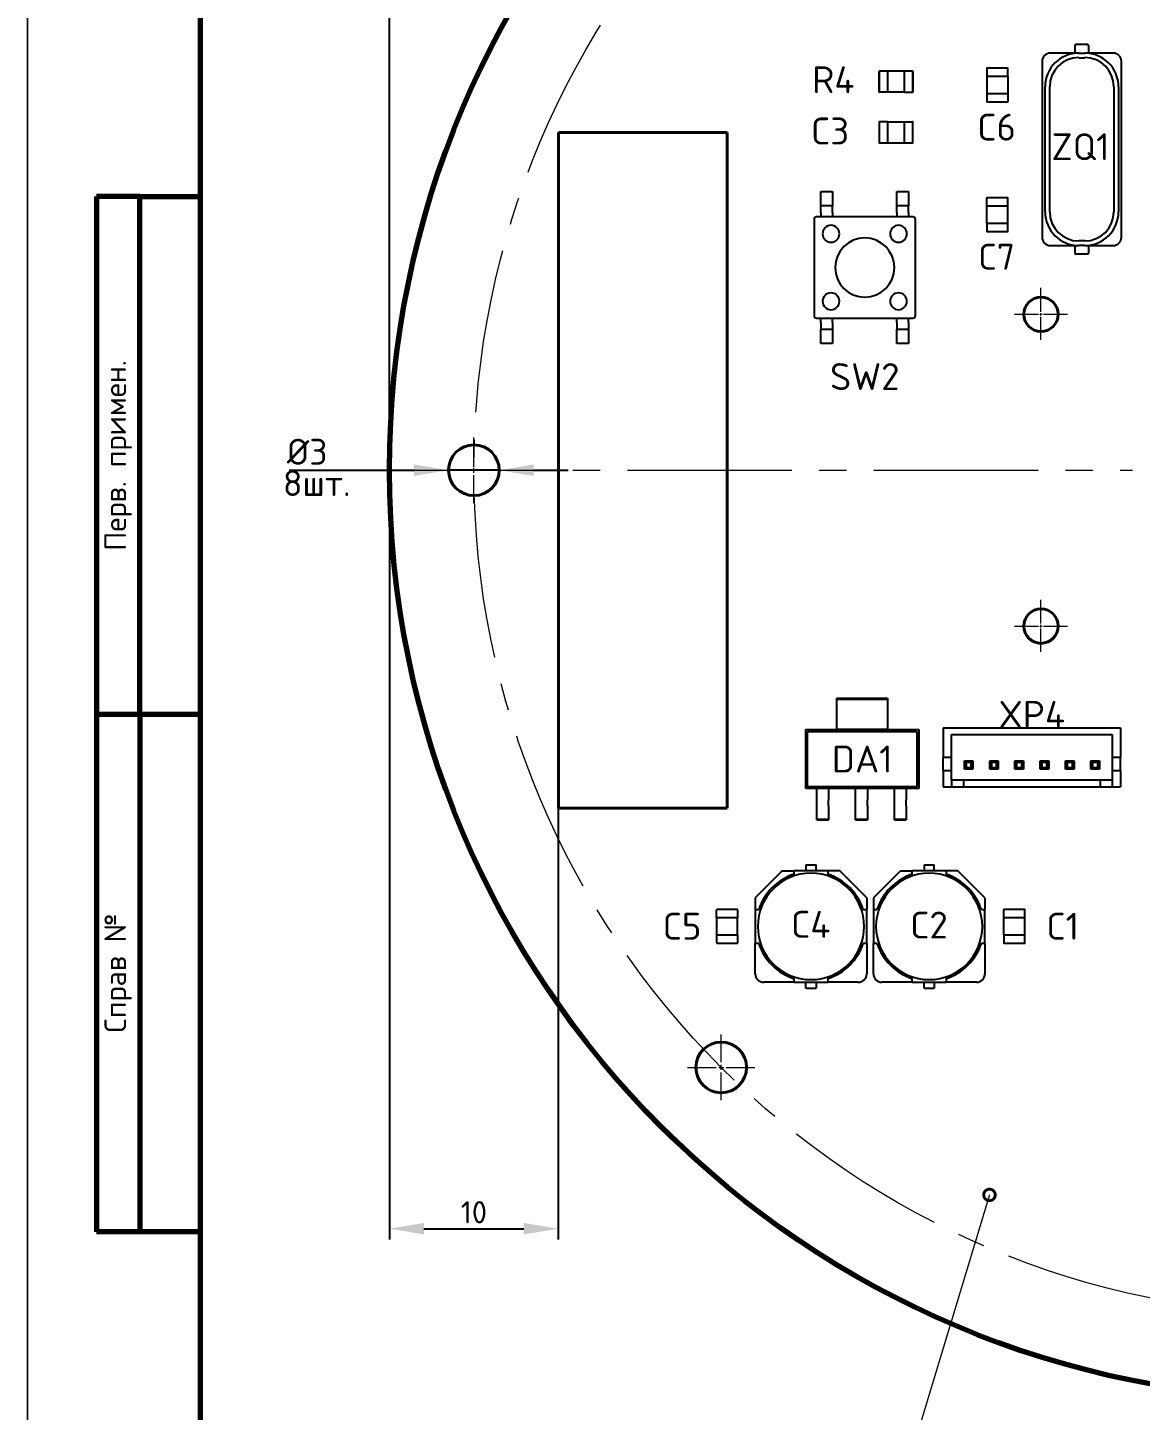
# Model space of a CAD drawing. Header units: millimetres. Extents: x -3633 to 871, y -630 to 261.
# Drawn here: x -1644.8 to -1515.8, y -428.2 to -267.9 of the extents above; entities that cross this region are included whole.
import ezdxf
from ezdxf import colors
from ezdxf.entities.mleader import LeaderData, LeaderLine
from ezdxf.math import Vec2, Vec3

# ---------------------------------------------------------------- set-up
doc = ezdxf.new("R2010")
doc.units = ezdxf.units.MM
doc.linetypes.add('CENTER2', pattern=[28.575, 19.05, -3.175, 3.175, -3.175])
for name, color, linetype, lineweight in [('border', 7, 'Continuous', 70), ('Sheet', 7, 'Continuous', 30), ('Text', 7, 'Continuous', 18), ('Размерные линии', 7, 'Continuous', 15), ('Сплошная толстая основная', 7, 'Continuous', 70), ('Сплошная тонкая', 7, 'Continuous', 20)]:
    doc.layers.add(name, color=color, linetype=linetype, lineweight=lineweight)
doc.layers.add('TOP_LAYER', color=7, linetype='Continuous')
doc.styles.add('Main', font='isocpeur.ttf', dxfattribs={"height": 3})
doc.dimstyles.new('ISO-25', dxfattribs={"dimtxt": 3, "dimasz": 4, "dimexe": 1.25, "dimexo": 0.625, "dimtad": 1, "dimtoh": 1, "dimtxsty": 'Main', "dimcen": 2.5, "dimadec": 0, "dimazin": 0, "dimtfac": 1, "dimtmove": 0, "dimatfit": 3, "dimfxl": 1, "dimarcsym": 0})

# ---------------------------------------------------------------- blocks, each defined once
blk = doc.blocks.new('*D108')
at = {"layer": 'Defpoints', "color": 0, "transparency": 16777216}
for p in [(-1595.99, -319.17), (-1590.11, -319.17)]:
    blk.add_point(p, dxfattribs=at)
at = {"layer": 'TOP_LAYER', "color": 0, "lineweight": -2, "transparency": 16777216}
for p, q in [((-1614.48, -319.16), (-1609.65, -319.16)), ((-1609.65, -319.16), (-1599.99, -319.16)), ((-1590.11, -319.17), (-1595.99, -319.17)), ((-1586.11, -319.17), (-1582.11, -319.17))]:
    blk.add_line(p, q, dxfattribs=at)
at = {"layer": 'TOP_LAYER', "color": 0, "transparency": 16777216}
for points in [[(-1599.99, -318.5), (-1599.99, -319.83), (-1595.99, -319.17)], [(-1586.11, -318.5), (-1586.11, -319.84), (-1590.11, -319.17)]]:
    blk.add_solid(points, dxfattribs=at)
at = {"layer": 'TOP_LAYER', "color": 0, "transparency": 16777216, "insert": (-1612.38, -317.03), "char_height": 3, "attachment_point": 5, "style": 'Main'}
blk.add_mtext('%%C3', dxfattribs=at)
blk = doc.blocks.new('*U98')
at = {"layer": 'Сплошная тонкая', "color": 0, "linetype": 'CENTER2', "transparency": 16777216}
blk.add_line((-108.67, 0), (-21.54, 0), dxfattribs=at)
blk = doc.blocks.new('*U102')
at = {"layer": 'Сплошная тонкая', "color": 0, "linetype": 'CENTER2', "transparency": 16777216}
for p, q in [((0, 0.59), (0, 3.81)), ((-3.92, 0), (-0.59, 0)), ((0.59, 0), (3.92, 0)), ((0, -3.81), (0, -0.59))]:
    blk.add_line(p, q, dxfattribs=at)
at = {"layer": 'Сплошная тонкая', "color": 0, "linetype": 'Continuous', "transparency": 16777216}
for p, q in [((-0.29, 0), (0.29, 0)), ((0, -0.29), (0, 0.29))]:
    blk.add_line(p, q, dxfattribs=at)
blk = doc.blocks.new('*U103')
at = {"layer": 'Сплошная тонкая', "color": 0, "linetype": 'CENTER2', "transparency": 16777216}
for p, q in [((0, 0.59), (0, 3.81)), ((-3.92, 0), (-0.59, 0)), ((0.59, 0), (3.92, 0)), ((0, -3.81), (0, -0.59))]:
    blk.add_line(p, q, dxfattribs=at)
at = {"layer": 'Сплошная тонкая', "color": 0, "linetype": 'Continuous', "transparency": 16777216}
for p, q in [((-0.29, 0), (0.29, 0)), ((0, -0.29), (0, 0.29))]:
    blk.add_line(p, q, dxfattribs=at)
blk = doc.blocks.new('*D110')
at = {"layer": 'Defpoints', "color": 0, "transparency": 16777216}
for p in [(-1387.46, -196.19), (-1602.84, -319.17), (-1387.46, -319.17)]:
    blk.add_point(p, dxfattribs=at)
at = {"layer": 'Размерные линии', "color": 0, "lineweight": -2, "transparency": 16777216}
for p, q in [((-1602.84, -318.54), (-1602.84, -194.94)), ((-1387.46, -318.54), (-1387.46, -194.94)), ((-1598.84, -196.19), (-1391.46, -196.19))]:
    blk.add_line(p, q, dxfattribs=at)
at = {"layer": 'Размерные линии', "color": 0, "transparency": 16777216}
for points in [[(-1598.84, -195.52), (-1598.84, -196.86), (-1602.84, -196.19)], [(-1391.46, -195.52), (-1391.46, -196.86), (-1387.46, -196.19)]]:
    blk.add_solid(points, dxfattribs=at)
at = {"layer": 'Размерные линии', "color": 0, "transparency": 16777216, "insert": (-1492.24, -194.07), "char_height": 3, "attachment_point": 5, "style": 'Main'}
blk.add_mtext('%%C110{\\H0.7x;\\S*^ ;}', dxfattribs=at)
blk = doc.blocks.new('*U94')
at = {"layer": 'Сплошная тонкая', "color": 0, "linetype": 'CENTER2', "transparency": 16777216}
for p, q in [((0, 0.29), (0, 3.06)), ((-3.06, 0), (-0.29, 0)), ((0.29, 0), (3.06, 0)), ((0, -2.97), (0, -0.29))]:
    blk.add_line(p, q, dxfattribs=at)
at = {"layer": 'Сплошная тонкая', "color": 0, "linetype": 'Continuous', "transparency": 16777216}
for p, q in [((-0.15, 0), (0.15, 0)), ((0, -0.15), (0, 0.15))]:
    blk.add_line(p, q, dxfattribs=at)
blk = doc.blocks.new('*U95')
at = {"layer": 'Сплошная тонкая', "color": 0, "linetype": 'CENTER2', "transparency": 16777216}
for p, q in [((0, 0.29), (0, 3.06)), ((-3.06, 0), (-0.29, 0)), ((0.29, 0), (3.06, 0)), ((0, -2.97), (0, -0.29))]:
    blk.add_line(p, q, dxfattribs=at)
at = {"layer": 'Сплошная тонкая', "color": 0, "linetype": 'Continuous', "transparency": 16777216}
for p, q in [((-0.15, 0), (0.15, 0)), ((0, -0.15), (0, 0.15))]:
    blk.add_line(p, q, dxfattribs=at)
blk = doc.blocks.new('*D128')
at = {"layer": 'Defpoints', "color": 0, "transparency": 16777216}
for p in [(-1602.84, -319.17, 0), (-1583.26, -319.17, 0), (-1583.26, -407.1)]:
    blk.add_point(p, dxfattribs=at)
at = {"layer": 'Размерные линии', "color": 0, "lineweight": -2, "transparency": 16777216}
for p, q in [((-1602.84, -319.79), (-1602.84, -408.35)), ((-1583.26, -319.79), (-1583.26, -408.35)), ((-1598.84, -407.1), (-1587.26, -407.1))]:
    blk.add_line(p, q, dxfattribs=at)
at = {"layer": 'Размерные линии', "color": 0, "transparency": 16777216}
for points in [[(-1598.84, -406.43), (-1598.84, -407.76), (-1602.84, -407.1)], [(-1587.26, -406.43), (-1587.26, -407.76), (-1583.26, -407.1)]]:
    blk.add_solid(points, dxfattribs=at)
at = {"layer": 'Размерные линии', "color": 0, "transparency": 16777216, "insert": (-1593.05, -405.19), "char_height": 3, "attachment_point": 5, "style": 'Main'}
blk.add_mtext('{\\H0.85714x;10}', dxfattribs=at)
blk = doc.blocks.new('_DotSmall')
at = {"color": 0, "linetype": 'ByBlock', "const_width": 0.5}
blk.add_lwpolyline([(-0.0625, 0, 1), (0.0625, 0, 1)], format="xyb", close=True, dxfattribs=at)

msp = doc.modelspace()

# ---------------------------------------------------------------- linework, layer by layer
at = {"layer": 'border', "lineweight": 18}
for p, q in [((-1644.795, -579.45), (-1644.795, -159.45)), ((-1644.795, -579.45), (-1644.795, -159.45)), ((-1644.795, -159.45), (-1644.795, -579.45)), ((-1644.795, -579.45), (-1644.795, -159.45))]:
    msp.add_line(p, q, dxfattribs=at)
at = {"layer": 'border', "lineweight": 70}
for p, q in [((-1624.795, -164.45), (-1624.795, -574.45)), ((-1631.795, -287.45), (-1636.795, -287.45)), ((-1631.795, -347.45), (-1631.795, -287.45)), ((-1631.795, -287.45), (-1624.795, -287.45)), ((-1636.795, -347.45), (-1624.795, -347.45)), ((-1631.795, -347.45), (-1631.795, -407.45)), ((-1631.795, -407.45), (-1636.795, -407.45)), ((-1624.795, -407.45), (-1631.795, -407.45))]:
    msp.add_line(p, q, dxfattribs=at)
at = {"layer": 'border'}
msp.add_line((-1636.795, -287.45), (-1636.795, -407.45), dxfattribs=at)
at = {"layer": 'Sheet', "color": 0, "linetype": 'Continuous', "lineweight": 40}
for p, q in [((-1583.258, -280.008, 0), (-1563.678, -280.008, 0)), ((-1583.258, -358.328, 0), (-1583.258, -280.008, 0)), ((-1563.678, -280.008, 0), (-1563.678, -320.862, 0)), ((-1563.678, -320.862, 0), (-1563.678, -358.328, 0)), ((-1563.678, -358.328, 0), (-1583.258, -358.328, 0))]:
    msp.add_line(p, q, dxfattribs=at)
at = {"layer": 'Sheet', "lineweight": 40}
for centre in [(-1527.29, -301.096, 0), (-1527.29, -337.239, 0)]:
    msp.add_circle(centre, 2, dxfattribs=at)
at = {"layer": 'Sheet', "color": 0, "linetype": 'Continuous', "lineweight": 40}
for centre in [(-1593.048, -319.168, 0), (-1564.374, -388.394, 0)]:
    msp.add_circle(centre, 2.937, dxfattribs=at)
at = {"layer": 'Сплошная толстая основная', "color": 0, "linetype": 'Continuous'}
msp.add_circle((-1495.148, -319.168, 0), 107.69, dxfattribs=at)
at = {"layer": 'Сплошная тонкая', "color": 0, "linetype": 'Continuous', "lineweight": 25}
for p, q in [((-1522.902, -270.805, 0), (-1526.182, -270.805, 0)), ((-1522.902, -270.805, 0), (-1526.182, -270.805, 0)), ((-1523.343, -270.805, 0), (-1523.343, -269.924, 0)), ((-1523.343, -270.805, 0), (-1523.343, -269.924, 0)), ((-1521.874, -269.826, 0), (-1523.245, -269.826, 0)), ((-1521.874, -269.826, 0), (-1523.245, -269.826, 0)), ((-1522.902, -270.805, 0), (-1522.217, -270.805, 0)), ((-1522.902, -270.805, 0), (-1522.217, -270.805, 0)), ((-1518.937, -270.805, 0), (-1522.217, -270.805, 0)), ((-1518.937, -270.805, 0), (-1522.217, -270.805, 0)), ((-1521.776, -269.924, 0), (-1521.776, -270.805, 0)), ((-1521.776, -269.924, 0), (-1521.776, -270.805, 0)), ((-1527.161, -271.784, 0), (-1527.161, -292.147, 0)), ((-1527.161, -271.784, 0), (-1527.161, -292.147, 0)), ((-1522.902, -271.344, 0), (-1522.217, -271.344, 0)), ((-1522.902, -271.344, 0), (-1522.217, -271.344, 0)), ((-1517.958, -292.147, 0), (-1517.958, -271.784, 0)), ((-1517.958, -292.147, 0), (-1517.958, -271.784, 0)), ((-1546.056, -272.949, 0), (-1546.056, -275.319, 0)), ((-1546.055, -275.299, 0), (-1546.055, -272.969, 0)), ((-1545.077, -272.91, 0), (-1546.017, -272.91, 0)), ((-1545.077, -272.949, 0), (-1545.077, -272.91, 0)), ((-1543.119, -272.92, 0), (-1545.077, -272.92, 0)), ((-1545.077, -272.949, 0), (-1545.077, -275.319, 0)), ((-1543.119, -272.91, 0), (-1543.119, -272.949, 0)), ((-1542.179, -272.91, 0), (-1543.119, -272.91, 0)), ((-1543.119, -275.319, 0), (-1543.119, -272.949, 0)), ((-1542.14, -275.319, 0), (-1542.14, -272.949, 0)), ((-1542.139, -272.969, 0), (-1542.139, -275.299, 0)), ((-1533.573, -272.604, 0), (-1533.573, -273.544, 0)), ((-1533.573, -273.544, 0), (-1533.534, -273.544, 0)), ((-1533.563, -273.544, 0), (-1533.563, -275.502, 0)), ((-1531.165, -272.565, 0), (-1533.534, -272.565, 0)), ((-1531.165, -273.544, 0), (-1533.534, -273.544, 0)), ((-1531.165, -273.544, 0), (-1531.126, -273.544, 0)), ((-1531.135, -273.544, 0), (-1531.135, -275.502, 0)), ((-1531.126, -273.544, 0), (-1531.126, -272.604, 0)), ((-1545.077, -275.358, 0), (-1546.017, -275.358, 0)), ((-1545.077, -275.358, 0), (-1545.077, -275.319, 0)), ((-1543.119, -275.348, 0), (-1545.077, -275.348, 0)), ((-1543.119, -275.319, 0), (-1543.119, -275.358, 0)), ((-1543.119, -275.358, 0), (-1542.179, -275.358, 0)), ((-1533.534, -275.502, 0), (-1533.573, -275.502, 0)), ((-1533.573, -275.502, 0), (-1533.573, -276.442, 0)), ((-1533.534, -275.502, 0), (-1531.165, -275.502, 0)), ((-1531.126, -275.502, 0), (-1531.165, -275.502, 0)), ((-1531.126, -275.502, 0), (-1531.126, -276.442, 0)), ((-1526.818, -289.21, 0), (-1526.818, -274.721, 0)), ((-1526.818, -289.21, 0), (-1526.818, -274.721, 0)), ((-1526.28, -289.21, 0), (-1526.28, -274.721, 0)), ((-1526.28, -289.21, 0), (-1526.28, -274.721, 0)), ((-1518.839, -274.721, 0), (-1518.839, -289.21, 0)), ((-1518.839, -274.721, 0), (-1518.839, -289.21, 0)), ((-1518.301, -274.721, 0), (-1518.301, -289.21, 0)), ((-1518.301, -274.721, 0), (-1518.301, -289.21, 0)), ((-1533.534, -276.481, 0), (-1531.165, -276.481, 0)), ((-1546.055, -278.823, 0), (-1546.055, -281.192, 0)), ((-1545.076, -278.784, 0), (-1546.016, -278.784, 0)), ((-1545.076, -278.823, 0), (-1545.076, -278.784, 0)), ((-1545.076, -278.794, 0), (-1543.118, -278.794, 0)), ((-1545.076, -278.823, 0), (-1545.076, -281.192, 0)), ((-1543.118, -278.784, 0), (-1543.118, -278.823, 0)), ((-1543.118, -278.784, 0), (-1542.179, -278.784, 0)), ((-1543.118, -281.192, 0), (-1543.118, -278.823, 0)), ((-1542.139, -281.192, 0), (-1542.139, -278.823, 0)), ((-1546.016, -281.231, 0), (-1545.076, -281.231, 0)), ((-1545.076, -281.231, 0), (-1545.076, -281.192, 0)), ((-1545.076, -281.222, 0), (-1543.118, -281.222, 0)), ((-1543.118, -281.192, 0), (-1543.118, -281.231, 0)), ((-1543.118, -281.231, 0), (-1542.179, -281.231, 0)), ((-1552.83, -286.861, 0), (-1551.459, -286.861, 0)), ((-1552.83, -288.329, 0), (-1552.83, -286.861, 0)), ((-1551.459, -286.861, 0), (-1551.459, -288.329, 0)), ((-1544.019, -286.861, 0), (-1542.648, -286.861, 0)), ((-1544.019, -288.329, 0), (-1544.019, -286.861, 0)), ((-1542.648, -286.861, 0), (-1542.648, -288.329, 0)), ((-1552.83, -288.525, 0), (-1552.83, -288.329, 0)), ((-1551.459, -288.329, 0), (-1551.459, -288.525, 0)), ((-1544.019, -288.525, 0), (-1544.019, -288.329, 0)), ((-1542.648, -288.329, 0), (-1542.648, -288.525, 0)), ((-1533.574, -288.567, 0), (-1533.574, -287.628, 0)), ((-1531.165, -287.588, 0), (-1533.534, -287.588, 0)), ((-1531.126, -288.567, 0), (-1531.126, -287.628, 0)), ((-1553.597, -290.091, 0), (-1553.597, -301.252, 0)), ((-1542.143, -289.798, 0), (-1553.303, -289.798, 0)), ((-1551.459, -288.525, 0), (-1552.83, -288.525, 0)), ((-1552.83, -289.308, 0), (-1552.83, -288.525, 0)), ((-1552.83, -289.308, 0), (-1552.83, -289.798, 0)), ((-1551.459, -289.308, 0), (-1551.459, -288.525, 0)), ((-1551.459, -289.308, 0), (-1551.459, -289.798, 0)), ((-1542.648, -288.525, 0), (-1544.019, -288.525, 0)), ((-1544.019, -289.308, 0), (-1544.019, -288.525, 0)), ((-1544.019, -289.308, 0), (-1544.019, -289.798, 0)), ((-1542.648, -289.308, 0), (-1542.648, -288.525, 0)), ((-1542.648, -289.308, 0), (-1542.648, -289.798, 0)), ((-1541.849, -301.252, 0), (-1541.849, -290.091, 0)), ((-1533.574, -288.567, 0), (-1533.534, -288.567, 0)), ((-1533.564, -290.525, 0), (-1533.564, -288.567, 0)), ((-1531.165, -288.567, 0), (-1533.534, -288.567, 0)), ((-1531.165, -288.567, 0), (-1531.126, -288.567, 0)), ((-1531.136, -290.525, 0), (-1531.136, -288.567, 0)), ((-1533.534, -290.525, 0), (-1533.574, -290.525, 0)), ((-1533.574, -290.525, 0), (-1533.574, -291.465, 0)), ((-1533.534, -290.525, 0), (-1531.165, -290.525, 0)), ((-1533.534, -291.504, 0), (-1531.165, -291.504, 0)), ((-1531.126, -290.525, 0), (-1531.165, -290.525, 0)), ((-1531.126, -291.465, 0), (-1531.126, -290.525, 0)), ((-1526.182, -293.126, 0), (-1522.902, -293.126, 0)), ((-1526.182, -293.126, 0), (-1522.902, -293.126, 0)), ((-1523.343, -294.008, 0), (-1523.343, -293.126, 0)), ((-1523.343, -294.008, 0), (-1523.343, -293.126, 0)), ((-1523.343, -294.008, 0), (-1523.343, -293.126, 0)), ((-1522.217, -292.588, 0), (-1522.902, -292.588, 0)), ((-1522.217, -292.588, 0), (-1522.902, -292.588, 0)), ((-1522.217, -293.126, 0), (-1522.902, -293.126, 0)), ((-1522.217, -293.126, 0), (-1522.902, -293.126, 0)), ((-1522.217, -293.126, 0), (-1518.937, -293.126, 0)), ((-1522.217, -293.126, 0), (-1518.937, -293.126, 0)), ((-1521.776, -293.126, 0), (-1521.776, -294.008, 0)), ((-1521.776, -293.126, 0), (-1521.776, -294.008, 0)), ((-1521.776, -293.126, 0), (-1521.776, -294.008, 0)), ((-1521.874, -294.105, 0), (-1523.245, -294.105, 0)), ((-1521.874, -294.105, 0), (-1523.245, -294.105, 0)), ((-1521.874, -294.105, 0), (-1523.245, -294.105, 0)), ((-1553.303, -301.546, 0), (-1542.143, -301.546, 0)), ((-1552.83, -302.035, 0), (-1552.83, -301.546, 0)), ((-1552.83, -302.041, 0), (-1552.83, -301.551, 0)), ((-1552.83, -302.041, 0), (-1552.83, -302.824, 0)), ((-1552.83, -303.02, 0), (-1552.83, -302.824, 0)), ((-1552.83, -302.824, 0), (-1551.459, -302.824, 0)), ((-1551.459, -302.035, 0), (-1551.459, -301.546, 0)), ((-1551.459, -302.035, 0), (-1551.459, -302.818, 0)), ((-1551.459, -302.818, 0), (-1551.459, -303.014, 0)), ((-1544.019, -302.035, 0), (-1544.019, -301.546, 0)), ((-1544.019, -302.035, 0), (-1544.019, -302.818, 0)), ((-1544.019, -303.014, 0), (-1544.019, -302.818, 0)), ((-1544.019, -302.818, 0), (-1542.648, -302.818, 0)), ((-1542.648, -302.035, 0), (-1542.648, -301.546, 0)), ((-1542.648, -302.035, 0), (-1542.648, -302.818, 0)), ((-1542.648, -302.818, 0), (-1542.648, -303.014, 0)), ((-1552.83, -304.488, 0), (-1552.83, -303.02, 0)), ((-1551.459, -304.488, 0), (-1552.83, -304.488, 0)), ((-1551.459, -303.014, 0), (-1551.459, -304.483, 0)), ((-1544.019, -304.483, 0), (-1544.019, -303.014, 0)), ((-1542.648, -304.483, 0), (-1544.019, -304.483, 0)), ((-1542.648, -303.014, 0), (-1542.648, -304.483, 0)), ((-1563.678, -315.967, 0), (-1563.678, -320.862, 0)), ((-1550.952, -346.592, 0), (-1550.952, -345.601, 0)), ((-1550.952, -345.601, 0), (-1545.078, -345.601, 0)), ((-1550.952, -345.703, 0), (-1545.078, -345.703, 0)), ((-1545.078, -345.601, 0), (-1545.078, -346.592, 0)), ((-1550.952, -347.164, 0), (-1550.952, -346.592, 0)), ((-1550.952, -347.222, 0), (-1550.952, -347.164, 0)), ((-1550.952, -347.931, 0), (-1550.952, -347.222, 0)), ((-1545.078, -346.592, 0), (-1545.078, -347.164, 0)), ((-1545.078, -347.164, 0), (-1545.078, -347.222, 0)), ((-1545.078, -347.222, 0), (-1545.078, -347.931, 0)), ((-1554.574, -349.227, 0), (-1550.952, -349.227, 0)), ((-1554.574, -356.08, 0), (-1554.574, -349.227, 0)), ((-1550.952, -349.227), (-1550.952, -347.931, 0)), ((-1545.078, -349.227, 0), (-1550.952, -349.227, 0)), ((-1550.952, -349.227, 0), (-1545.078, -349.227, 0)), ((-1545.078, -347.931, 0), (-1545.078, -349.227)), ((-1545.078, -349.227, 0), (-1541.455, -349.227, 0)), ((-1541.455, -349.227, 0), (-1541.455, -356.08, 0)), ((-1538.63, -349.028, 0), (-1538.63, -352.454, 0)), ((-1538.63, -349.028, 0), (-1518.071, -349.028, 0)), ((-1518.071, -349.028, 0), (-1518.071, -352.454, 0)), ((-1554.348, -355.854, 0), (-1554.348, -349.453, 0)), ((-1554.348, -349.453, 0), (-1541.681, -349.453, 0)), ((-1541.681, -349.453, 0), (-1541.681, -355.854, 0)), ((-1537.651, -352.454, 0), (-1537.651, -349.811, 0)), ((-1537.651, -349.811, 0), (-1519.05, -349.811, 0)), ((-1519.05, -349.811, 0), (-1519.05, -352.454, 0)), ((-1537.651, -352.454, 0), (-1538.63, -352.454, 0)), ((-1538.63, -354.02, 0), (-1538.63, -352.454, 0)), ((-1537.651, -354.02, 0), (-1537.651, -352.454, 0)), ((-1519.05, -352.454, 0), (-1519.05, -354.02, 0)), ((-1518.071, -352.454, 0), (-1519.05, -352.454, 0)), ((-1518.071, -354.02, 0), (-1518.071, -352.454, 0)), ((-1538.63, -354.02, 0), (-1538.63, -355.881, 0)), ((-1537.651, -354.02, 0), (-1538.63, -354.02, 0)), ((-1537.651, -355.097, 0), (-1537.651, -354.02, 0)), ((-1536.177, -352.846, 0), (-1535.198, -352.846, 0)), ((-1536.177, -353.825, 0), (-1536.177, -352.846, 0)), ((-1535.982, -353.041, 0), (-1536.177, -352.846, 0)), ((-1536.177, -353.825, 0), (-1535.982, -353.629, 0)), ((-1535.198, -353.825, 0), (-1536.177, -353.825, 0)), ((-1536.005, -353.652, 0), (-1536.005, -353.018, 0)), ((-1536.005, -353.018, 0), (-1535.371, -353.018, 0)), ((-1535.371, -353.652, 0), (-1536.005, -353.652, 0)), ((-1535.394, -353.041, 0), (-1535.982, -353.041, 0)), ((-1535.982, -353.041, 0), (-1535.982, -353.629, 0)), ((-1535.982, -353.629, 0), (-1535.394, -353.629, 0)), ((-1535.394, -353.041, 0), (-1535.198, -352.846, 0)), ((-1535.394, -353.629, 0), (-1535.394, -353.041, 0)), ((-1535.198, -353.825, 0), (-1535.394, -353.629, 0)), ((-1535.371, -353.018, 0), (-1535.371, -353.652, 0)), ((-1535.198, -352.846, 0), (-1535.198, -353.825, 0)), ((-1533.237, -352.846, 0), (-1532.258, -352.846, 0)), ((-1533.237, -353.825, 0), (-1533.237, -352.846, 0)), ((-1533.041, -353.041, 0), (-1533.237, -352.846, 0)), ((-1533.237, -353.825, 0), (-1533.041, -353.629, 0)), ((-1532.258, -353.825, 0), (-1533.237, -353.825, 0)), ((-1533.064, -353.652, 0), (-1533.064, -353.018, 0)), ((-1533.064, -353.018, 0), (-1532.431, -353.018, 0)), ((-1532.431, -353.652, 0), (-1533.064, -353.652, 0)), ((-1532.454, -353.041, 0), (-1533.041, -353.041, 0)), ((-1533.041, -353.041, 0), (-1533.041, -353.629, 0)), ((-1533.041, -353.629, 0), (-1532.454, -353.629, 0)), ((-1532.454, -353.041, 0), (-1532.258, -352.846, 0)), ((-1532.454, -353.629, 0), (-1532.454, -353.041, 0)), ((-1532.258, -353.825, 0), (-1532.454, -353.629, 0)), ((-1532.431, -353.018, 0), (-1532.431, -353.652, 0)), ((-1532.258, -352.846, 0), (-1532.258, -353.825, 0)), ((-1530.313, -352.846, 0), (-1529.334, -352.846, 0)), ((-1530.313, -353.825, 0), (-1530.313, -352.846, 0)), ((-1530.117, -353.041, 0), (-1530.313, -352.846, 0)), ((-1530.313, -353.825, 0), (-1530.117, -353.629, 0)), ((-1529.334, -353.825, 0), (-1530.313, -353.825, 0)), ((-1530.14, -353.652, 0), (-1530.14, -353.018, 0)), ((-1530.14, -353.018, 0), (-1529.506, -353.018, 0)), ((-1529.506, -353.652, 0), (-1530.14, -353.652, 0)), ((-1529.529, -353.041, 0), (-1530.117, -353.041, 0)), ((-1530.117, -353.041, 0), (-1530.117, -353.629, 0)), ((-1530.117, -353.629, 0), (-1529.529, -353.629, 0)), ((-1529.529, -353.041, 0), (-1529.334, -352.846, 0)), ((-1529.529, -353.629, 0), (-1529.529, -353.041, 0)), ((-1529.334, -353.825, 0), (-1529.529, -353.629, 0)), ((-1529.506, -353.018, 0), (-1529.506, -353.652, 0)), ((-1529.334, -352.846, 0), (-1529.334, -353.825, 0)), ((-1527.377, -352.846, 0), (-1526.398, -352.846, 0)), ((-1527.377, -353.825, 0), (-1527.377, -352.846, 0)), ((-1527.181, -353.041, 0), (-1527.377, -352.846, 0)), ((-1527.377, -353.825, 0), (-1527.181, -353.629, 0)), ((-1526.398, -353.825, 0), (-1527.377, -353.825, 0)), ((-1527.204, -353.652, 0), (-1527.204, -353.018, 0)), ((-1527.204, -353.018, 0), (-1526.57, -353.018, 0)), ((-1526.57, -353.652, 0), (-1527.204, -353.652, 0)), ((-1526.594, -353.041, 0), (-1527.181, -353.041, 0)), ((-1527.181, -353.041, 0), (-1527.181, -353.629, 0)), ((-1527.181, -353.629, 0), (-1526.594, -353.629, 0)), ((-1526.594, -353.041, 0), (-1526.398, -352.846, 0)), ((-1526.594, -353.629, 0), (-1526.594, -353.041, 0)), ((-1526.398, -353.825, 0), (-1526.594, -353.629, 0)), ((-1526.57, -353.018, 0), (-1526.57, -353.652, 0)), ((-1526.398, -352.846, 0), (-1526.398, -353.825, 0)), ((-1524.434, -352.846, 0), (-1523.455, -352.846, 0)), ((-1524.434, -353.825, 0), (-1524.434, -352.846, 0)), ((-1524.238, -353.041, 0), (-1524.434, -352.846, 0)), ((-1524.434, -353.825, 0), (-1524.238, -353.629, 0)), ((-1523.455, -353.825, 0), (-1524.434, -353.825, 0)), ((-1524.262, -353.652, 0), (-1524.262, -353.018, 0)), ((-1524.262, -353.018, 0), (-1523.628, -353.018, 0)), ((-1523.628, -353.652, 0), (-1524.262, -353.652, 0)), ((-1523.651, -353.041, 0), (-1524.238, -353.041, 0)), ((-1524.238, -353.041, 0), (-1524.238, -353.629, 0)), ((-1524.238, -353.629, 0), (-1523.651, -353.629, 0)), ((-1523.651, -353.041, 0), (-1523.455, -352.846, 0)), ((-1523.651, -353.629, 0), (-1523.651, -353.041, 0)), ((-1523.455, -353.825, 0), (-1523.651, -353.629, 0)), ((-1523.628, -353.018, 0), (-1523.628, -353.652, 0)), ((-1523.455, -352.846, 0), (-1523.455, -353.825, 0)), ((-1521.497, -352.846, 0), (-1520.518, -352.846, 0)), ((-1521.497, -353.825, 0), (-1521.497, -352.846, 0)), ((-1521.301, -353.041, 0), (-1521.497, -352.846, 0)), ((-1521.497, -353.825, 0), (-1521.301, -353.629, 0)), ((-1520.518, -353.825, 0), (-1521.497, -353.825, 0)), ((-1521.325, -353.652, 0), (-1521.325, -353.018, 0)), ((-1521.325, -353.018, 0), (-1520.691, -353.018, 0)), ((-1520.691, -353.652, 0), (-1521.325, -353.652, 0)), ((-1520.714, -353.041, 0), (-1521.301, -353.041, 0)), ((-1521.301, -353.041, 0), (-1521.301, -353.629, 0)), ((-1521.301, -353.629, 0), (-1520.714, -353.629, 0)), ((-1520.714, -353.041, 0), (-1520.518, -352.846, 0)), ((-1520.714, -353.629, 0), (-1520.714, -353.041, 0)), ((-1520.518, -353.825, 0), (-1520.714, -353.629, 0)), ((-1520.691, -353.018, 0), (-1520.691, -353.652, 0)), ((-1520.518, -352.846, 0), (-1520.518, -353.825, 0)), ((-1519.05, -354.02, 0), (-1519.05, -355.097, 0)), ((-1518.071, -354.02, 0), (-1519.05, -354.02, 0)), ((-1518.071, -354.02, 0), (-1518.071, -355.881, 0)), ((-1519.05, -355.097, 0), (-1537.651, -355.097, 0)), ((-1537.651, -355.097, 0), (-1537.651, -355.881, 0)), ((-1536.28, -355.097, 0), (-1536.28, -355.881, 0)), ((-1520.42, -355.097, 0), (-1520.42, -355.881, 0)), ((-1519.05, -355.097, 0), (-1519.05, -355.881, 0)), ((-1553.301, -356.08, 0), (-1554.574, -356.08, 0)), ((-1541.681, -355.854, 0), (-1554.348, -355.854, 0)), ((-1553.301, -357.377, 0), (-1553.301, -356.08, 0)), ((-1551.931, -356.08, 0), (-1553.301, -356.08, 0)), ((-1551.931, -356.08, 0), (-1553.301, -356.08, 0)), ((-1553.301, -358.085, 0), (-1553.301, -357.377, 0)), ((-1551.931, -356.08, 0), (-1551.931, -357.377, 0)), ((-1548.798, -356.08, 0), (-1551.931, -356.08, 0)), ((-1551.931, -358.085, 0), (-1551.931, -357.377, 0)), ((-1548.798, -357.377, 0), (-1548.798, -356.08, 0)), ((-1547.427, -356.08, 0), (-1548.798, -356.08, 0)), ((-1547.427, -356.08, 0), (-1548.798, -356.08, 0)), ((-1548.798, -358.085, 0), (-1548.798, -357.377, 0)), ((-1547.427, -356.08, 0), (-1547.427, -357.377, 0)), ((-1544.294, -356.08, 0), (-1547.427, -356.08, 0)), ((-1547.427, -358.085, 0), (-1547.427, -357.377, 0)), ((-1544.294, -357.377, 0), (-1544.294, -356.08, 0)), ((-1542.924, -356.08, 0), (-1544.294, -356.08, 0)), ((-1542.924, -356.08, 0), (-1544.294, -356.08, 0)), ((-1544.294, -358.085, 0), (-1544.294, -357.377, 0)), ((-1542.924, -356.08, 0), (-1542.924, -357.377, 0)), ((-1541.455, -356.08, 0), (-1542.924, -356.08, 0)), ((-1542.924, -358.085, 0), (-1542.924, -357.377, 0)), ((-1538.63, -355.881, 0), (-1518.071, -355.881, 0)), ((-1553.301, -358.144, 0), (-1553.301, -358.085, 0)), ((-1553.301, -358.716, 0), (-1553.301, -358.144, 0)), ((-1553.301, -359.707, 0), (-1553.301, -358.716, 0)), ((-1551.931, -358.085, 0), (-1551.931, -358.144, 0)), ((-1551.931, -358.144, 0), (-1551.931, -358.716, 0)), ((-1551.931, -358.716, 0), (-1551.931, -359.707, 0)), ((-1548.798, -358.144, 0), (-1548.798, -358.085, 0)), ((-1548.798, -358.716, 0), (-1548.798, -358.144, 0)), ((-1548.798, -359.707, 0), (-1548.798, -358.716, 0)), ((-1547.427, -358.085, 0), (-1547.427, -358.144, 0)), ((-1547.427, -358.144, 0), (-1547.427, -358.716, 0)), ((-1547.427, -358.716, 0), (-1547.427, -359.707, 0)), ((-1544.294, -358.144, 0), (-1544.294, -358.085, 0)), ((-1544.294, -358.716, 0), (-1544.294, -358.144, 0)), ((-1544.294, -359.707, 0), (-1544.294, -358.716, 0)), ((-1542.924, -358.085, 0), (-1542.924, -358.144, 0)), ((-1542.924, -358.144, 0), (-1542.924, -358.716, 0)), ((-1542.924, -358.716, 0), (-1542.924, -359.707, 0)), ((-1553.301, -359.605, 0), (-1551.931, -359.605, 0)), ((-1553.301, -359.707, 0), (-1551.931, -359.707, 0)), ((-1548.798, -359.605, 0), (-1547.427, -359.605, 0)), ((-1548.798, -359.707, 0), (-1547.427, -359.707, 0)), ((-1544.294, -359.605, 0), (-1542.924, -359.605, 0)), ((-1544.294, -359.707, 0), (-1542.924, -359.707, 0)), ((-1554.549, -364.912, 0), (-1553.374, -364.912, 0)), ((-1554.549, -364.912, 0), (-1554.549, -365.597, 0)), ((-1553.374, -365.597, 0), (-1553.374, -364.912, 0)), ((-1540.843, -364.912, 0), (-1539.668, -364.912, 0)), ((-1540.843, -364.912, 0), (-1540.843, -365.597, 0)), ((-1539.668, -365.597, 0), (-1539.668, -364.912, 0)), ((-1557.29, -365.597, 0), (-1560.423, -368.73, 0)), ((-1557.29, -365.597, 0), (-1555.92, -365.597, 0)), ((-1552.004, -365.597, 0), (-1555.92, -365.597, 0)), ((-1555.92, -366.004, 0), (-1555.92, -365.597, 0)), ((-1550.633, -365.597, 0), (-1552.004, -365.597, 0)), ((-1552.004, -365.597, 0), (-1552.004, -366.004, 0)), ((-1547.5, -368.73, 0), (-1550.633, -365.597, 0)), ((-1543.584, -365.597, 0), (-1546.717, -368.73, 0)), ((-1543.584, -365.597, 0), (-1542.214, -365.597, 0)), ((-1538.298, -365.597, 0), (-1542.214, -365.597, 0)), ((-1542.214, -366.004, 0), (-1542.214, -365.597, 0)), ((-1536.927, -365.597, 0), (-1538.298, -365.597, 0)), ((-1538.298, -365.597, 0), (-1538.298, -366.004, 0)), ((-1533.794, -368.73, 0), (-1536.927, -365.597, 0)), ((-1564.902, -371.055, 0), (-1564.902, -370.115, 0)), ((-1562.494, -370.076, 0), (-1564.863, -370.076, 0)), ((-1562.455, -371.055, 0), (-1562.455, -370.115, 0)), ((-1560.423, -368.73, 0), (-1560.423, -370.1, 0)), ((-1560.423, -370.1, 0), (-1560.423, -374.016, 0)), ((-1560.423, -370.1, 0), (-1560.017, -370.1, 0)), ((-1547.907, -370.1, 0), (-1547.5, -370.1, 0)), ((-1547.5, -368.73, 0), (-1547.5, -370.1, 0)), ((-1547.5, -374.016, 0), (-1547.5, -370.1, 0)), ((-1546.717, -368.73, 0), (-1546.717, -370.1, 0)), ((-1546.717, -370.1, 0), (-1546.717, -374.016, 0)), ((-1546.717, -370.1, 0), (-1546.311, -370.1, 0)), ((-1534.201, -370.1, 0), (-1533.794, -370.1, 0)), ((-1533.794, -368.73, 0), (-1533.794, -370.1, 0)), ((-1533.794, -374.016, 0), (-1533.794, -370.1, 0)), ((-1531.616, -371.055, 0), (-1531.616, -370.115, 0)), ((-1529.208, -370.076, 0), (-1531.577, -370.076, 0)), ((-1529.169, -371.055, 0), (-1529.169, -370.115, 0)), ((-1564.902, -371.055, 0), (-1564.863, -371.055, 0)), ((-1564.893, -373.013, 0), (-1564.893, -371.055, 0)), ((-1562.494, -371.055, 0), (-1564.863, -371.055, 0)), ((-1562.494, -371.055, 0), (-1562.455, -371.055, 0)), ((-1562.465, -373.013, 0), (-1562.465, -371.055, 0)), ((-1531.616, -371.055, 0), (-1531.577, -371.055, 0)), ((-1531.607, -373.013, 0), (-1531.607, -371.055, 0)), ((-1529.208, -371.055, 0), (-1531.577, -371.055, 0)), ((-1529.208, -371.055, 0), (-1529.169, -371.055, 0)), ((-1529.179, -373.013, 0), (-1529.179, -371.055, 0)), ((-1564.863, -373.013, 0), (-1564.902, -373.013, 0)), ((-1564.902, -373.013, 0), (-1564.902, -373.953, 0)), ((-1564.863, -373.013, 0), (-1562.494, -373.013, 0)), ((-1562.455, -373.013, 0), (-1562.494, -373.013, 0)), ((-1562.455, -373.953, 0), (-1562.455, -373.013, 0)), ((-1531.577, -373.013, 0), (-1531.616, -373.013, 0)), ((-1531.616, -373.013, 0), (-1531.616, -373.953, 0)), ((-1531.577, -373.013, 0), (-1529.208, -373.013, 0)), ((-1529.169, -373.013, 0), (-1529.208, -373.013, 0)), ((-1529.169, -373.953, 0), (-1529.169, -373.013, 0)), ((-1564.863, -373.992, 0), (-1562.494, -373.992, 0)), ((-1560.017, -374.016, 0), (-1560.423, -374.016, 0)), ((-1560.423, -377.541, 0), (-1560.423, -374.016, 0)), ((-1547.5, -374.016, 0), (-1547.907, -374.016, 0)), ((-1547.5, -374.016, 0), (-1547.5, -377.541, 0)), ((-1546.311, -374.016, 0), (-1546.717, -374.016, 0)), ((-1546.717, -377.541, 0), (-1546.717, -374.016, 0)), ((-1533.794, -374.016, 0), (-1534.201, -374.016, 0)), ((-1533.794, -374.016, 0), (-1533.794, -377.541, 0)), ((-1531.577, -373.992, 0), (-1529.208, -373.992, 0)), ((-1555.92, -378.52, 0), (-1555.92, -378.113, 0)), ((-1552.004, -378.113, 0), (-1552.004, -378.52, 0)), ((-1542.214, -378.52, 0), (-1542.214, -378.113, 0)), ((-1538.298, -378.113, 0), (-1538.298, -378.52, 0)), ((-1555.92, -378.52, 0), (-1559.444, -378.52, 0)), ((-1555.92, -378.52, 0), (-1552.004, -378.52, 0)), ((-1554.549, -379.205, 0), (-1554.549, -378.52, 0)), ((-1554.549, -379.205, 0), (-1553.374, -379.205, 0)), ((-1553.374, -378.52, 0), (-1553.374, -379.205, 0)), ((-1548.479, -378.52, 0), (-1552.004, -378.52, 0)), ((-1542.214, -378.52, 0), (-1545.738, -378.52, 0)), ((-1542.214, -378.52, 0), (-1538.298, -378.52, 0)), ((-1540.843, -379.205, 0), (-1540.843, -378.52, 0)), ((-1540.843, -379.205, 0), (-1539.668, -379.205, 0)), ((-1539.668, -378.52, 0), (-1539.668, -379.205, 0)), ((-1534.773, -378.52, 0), (-1538.298, -378.52, 0))]:
    msp.add_line(p, q, dxfattribs=at)
at = {"layer": 'Сплошная тонкая', "linetype": 'CENTER2'}
msp.add_circle((-1495.148, -319.168, 0), 97.9, dxfattribs=at)
at = {"layer": 'Сплошная тонкая', "color": 0, "linetype": 'Continuous', "lineweight": 25}
for centre, radius, start, end in [((-1526.182, -271.784, 0), 0.979, 90, 180), ((-1526.182, -271.784, 0), 0.979, 90, 180), ((-1522.902, -274.721, 0), 3.916, 90, 180), ((-1522.902, -274.721, 0), 3.916, 90, 180), ((-1523.245, -269.924, 0), 0.0979, 90, 180), ((-1523.245, -269.924, 0), 0.0979, 90, 180), ((-1522.217, -274.721, 0), 3.916, 0, 90), ((-1522.217, -274.721, 0), 3.916, 0, 90), ((-1521.874, -269.924, 0), 0.0979, 0, 90), ((-1521.874, -269.924, 0), 0.0979, 0, 90), ((-1518.937, -271.784, 0), 0.979, 0, 90), ((-1518.937, -271.784, 0), 0.979, 0, 90), ((-1522.902, -274.721, 0), 3.378, 90, 180), ((-1522.902, -274.721, 0), 3.378, 90, 180), ((-1522.217, -274.721, 0), 3.378, 0, 90), ((-1522.217, -274.721, 0), 3.378, 0, 90), ((-1546.017, -272.949, 0), 0.0392, 90.00001, 180.00001), ((-1542.179, -272.949, 0), 0.0392, 0.00001, 90.00001), ((-1542.149, -272.969, 0), 0.00979, 0.00001, 16.19099), ((-1533.534, -272.604, 0), 0.0392, 90, 180), ((-1531.165, -272.604, 0), 0.0392, 0, 90), ((-1546.017, -275.319, 0), 0.0392, 180.00001, 270.00001), ((-1542.179, -275.319, 0), 0.0392, 270.00001, 0.00001), ((-1542.149, -275.299, 0), 0.00979, 343.80474, 0.00001), ((-1533.534, -276.442, 0), 0.0392, 180, 270), ((-1531.165, -276.442, 0), 0.0392, 270, 0), ((-1546.016, -278.823, 0), 0.0392, 90.00001, 180.00001), ((-1542.179, -278.823, 0), 0.0392, 0.00001, 90.00001), ((-1546.016, -281.192, 0), 0.0392, 180.00001, 270.00001), ((-1542.179, -281.192, 0), 0.0392, 270.00001, 0.00001), ((-1533.534, -287.628, 0), 0.0392, 90, 180), ((-1531.165, -287.628, 0), 0.0392, 0, 90), ((-1553.303, -290.091, 0), 0.294, 90, 180), ((-1542.143, -290.091, 0), 0.294, 0, 90), ((-1522.902, -289.21, 0), 3.916, 180, 270), ((-1522.902, -289.21, 0), 3.916, 180, 270), ((-1522.902, -289.21, 0), 3.378, 180, 270), ((-1522.902, -289.21, 0), 3.378, 180, 270), ((-1522.217, -289.21, 0), 3.378, 270, 0), ((-1522.217, -289.21, 0), 3.378, 270, 0), ((-1522.217, -289.21, 0), 3.916, 270, 0), ((-1522.217, -289.21, 0), 3.916, 270, 0), ((-1551.639, -291.756, 0), 0.979, 0, 180), ((-1543.807, -291.756, 0), 0.979, 0, 180), ((-1533.534, -291.465, 0), 0.0392, 180, 270), ((-1531.165, -291.465, 0), 0.0392, 270, 0), ((-1551.639, -291.756, 0), 0.979, 180, 0), ((-1547.723, -295.672, 0), 3.427, 90, 270), ((-1547.723, -295.672, 0), 3.427, 270, 90), ((-1543.807, -291.756, 0), 0.979, 180, 0), ((-1526.182, -292.147, 0), 0.979, 180, 270), ((-1526.182, -292.147, 0), 0.979, 180, 270), ((-1518.937, -292.147, 0), 0.979, 270, 0), ((-1518.937, -292.147, 0), 0.979, 270, 0), ((-1523.245, -294.008, 0), 0.0979, 180, 270), ((-1523.245, -294.008, 0), 0.0979, 180, 270), ((-1523.245, -294.008, 0), 0.0979, 180, 270), ((-1521.874, -294.008, 0), 0.0979, 270, 0), ((-1521.874, -294.008, 0), 0.0979, 270, 0), ((-1521.874, -294.008, 0), 0.0979, 270, 0), ((-1551.639, -299.588, 0), 0.979, 0, 180), ((-1551.639, -299.588, 0), 0.979, 180, 0), ((-1543.807, -299.588, 0), 0.979, 0, 180), ((-1543.807, -299.588, 0), 0.979, 180, 0), ((-1553.303, -301.252, 0), 0.294, 180, 270), ((-1542.143, -301.252, 0), 0.294, 270, 0), ((-1553.962, -372.058, 0), 6.168, 90, 180), ((-1553.962, -372.058, 0), 6.364, 107.92022, 162.07979), ((-1553.962, -372.058, 0), 6.168, 0, 90), ((-1553.962, -372.058, 0), 6.363, 17.92022, 72.07979), ((-1540.256, -372.058, 0), 6.168, 90, 180), ((-1540.256, -372.058, 0), 6.364, 107.92022, 162.07979), ((-1540.256, -372.058, 0), 6.168, 0, 90), ((-1540.256, -372.058, 0), 6.363, 17.92022, 72.07979), ((-1564.863, -370.115, 0), 0.0392, 90, 180), ((-1562.494, -370.115, 0), 0.0392, 0, 90), ((-1531.577, -370.115, 0), 0.0392, 90, 180), ((-1529.208, -370.115, 0), 0.0392, 0, 90), ((-1553.962, -372.058, 0), 6.168, 180, 270), ((-1553.962, -372.058, 0), 6.168, 270, 0), ((-1540.256, -372.058, 0), 6.168, 180, 270), ((-1540.256, -372.058, 0), 6.168, 270, 0), ((-1564.863, -373.953, 0), 0.0392, 180, 270), ((-1562.494, -373.953, 0), 0.0392, 270, 0), ((-1553.962, -372.058, 0), 6.364, 197.92022, 252.07979), ((-1553.962, -372.058, 0), 6.363, 287.92022, 342.07979), ((-1540.256, -372.058, 0), 6.364, 197.92022, 252.07979), ((-1540.256, -372.058, 0), 6.363, 287.92022, 342.07979), ((-1531.577, -373.953, 0), 0.0392, 180, 270), ((-1529.208, -373.953, 0), 0.0392, 270, 0), ((-1559.444, -377.541, 0), 0.979, 180, 270), ((-1548.479, -377.541, 0), 0.979, 270, 0), ((-1545.738, -377.541, 0), 0.979, 180, 270), ((-1534.773, -377.541, 0), 0.979, 270, 0)]:
    msp.add_arc(centre, radius, start, end, dxfattribs=at)

# ---------------------------------------------------------------- block references
at = {"layer": 'Сплошная тонкая', "linetype": 'CENTER2'}
for name, p in [('*U98', (-1495.148, -319.168, 0)), ('*U94', (-1527.29, -301.096, 0)), ('*U102', (-1593.048, -319.168, 0)), ('*U95', (-1527.29, -337.238, 0)), ('*U103', (-1564.374, -388.394, 0))]:
    msp.add_blockref(name, p, dxfattribs=at)

# ---------------------------------------------------------------- texts
at = {"layer": 'border', "lineweight": 70, "char_height": 2.5, "attachment_point": 5, "rotation": 90, "style": 'Main'}
for s, width, insert in [('\\pxqc;Перв. примен.', 30.37405, (-1634.295, -317.45)), ('\\pxqc;Справ №', 17.85188, (-1634.295, -377.45))]:
    msp.add_mtext_dynamic_manual_height_columns(s, width=width, gutter_width=15, heights=[0], dxfattribs=dict(at, insert=insert))
at = {"layer": 'Text', "style": 'Main'}
for s, width, heights, insert, char_height, attachment_point in [('R4', 12.5865, [0], (-1551.368, -273.899), 3.115, 5), ('\\pxqc;C3', 12.5865, [0], (-1551.752, -279.846), 3.115, 5), ('\\pxqc;C6', 12.5865, [0], (-1532.436, -279.398), 3.115, 5), ('ZQ1', 12.5865, [0], (-1522.704, -281.667), 3.115, 5), ('\\pxqc;C7', 12.5865, [0], (-1532.436, -294.421), 3, 5), ('\\pxsm2.5;SW2', 12.5865, [4.476], (-1547.723, -309.87, 0), 3.115, 8), ('\\pxsm1.5;XP4', 12.5865, [0], (-1528.35, -349.028, 0), 3.115, 8), ('DA1', 12.5865, [0], (-1548.015, -352.654), 3.115, 5), ('\\pxqc;C4', 12.5865, [0], (-1553.992, -371.81), 3.115, 5), ('\\pxqc;C5', 8.03553, [0], (-1564.893, -372.034, 0), 3.115, 6), ('\\pxqc;C2', 12.5865, [0], (-1540.28, -371.896), 3.115, 5), ('\\pxqc;C1', 8.8185, [0], (-1529.179, -372.034, 0), 3.115, 4)]:
    msp.add_mtext_dynamic_manual_height_columns(s, width=width, gutter_width=26.7, heights=heights, dxfattribs=dict(at, insert=insert, char_height=char_height, attachment_point=attachment_point))
at = {"layer": 'TOP_LAYER', "insert": (-1615.19, -319.16, 0), "char_height": 3, "width": 10.28372, "attachment_point": 1, "style": 'Main'}
msp.add_mtext('8шт.', dxfattribs=at)

# ---------------------------------------------------------------- dimensions: what is measured, and where the dimension line sits
at = {"layer": 'TOP_LAYER'}
dim = msp.add_diameter_dim_2p(p1=(-1590.111, -319.169, 0), p2=(-1595.985, -319.166, 0), text='%%C3', dimstyle='ISO-25', override={"dimtxsty": 'Main'}, dxfattribs=at)
dim.commit()
dim.dimension.update_dxf_attribs({"geometry": '*D108', "text_midpoint": (-1609.652, -319.16, 0), "dimtype": 163})
at = {"layer": 'Размерные линии'}
dim = msp.add_linear_dim(base=(-1387.458, -196.191, 0), p1=(-1602.838, -319.168, 0), p2=(-1387.458, -319.168, 0), angle=0, text='%%C110{\\H0.7x;\\S*^ ;}', dimstyle='ISO-25', override={"dimtxsty": 'Main'}, dxfattribs=at)
dim.commit()
dim.dimension.update_dxf_attribs({"geometry": '*D110', "text_midpoint": (-1492.244, -196.191, 0), "dimtype": 161})
dim = msp.add_linear_dim(base=(-1583.258, -407.098), p1=(-1602.838, -319.168, 0), p2=(-1583.258, -319.168, 0), text='{\\H0.85714x;10}', dimstyle='ISO-25', dxfattribs=at)
dim.commit()
dim.dimension.update_dxf_attribs({"geometry": '*D128', "text_midpoint": (-1593.048, -407.098), "dimtype": 160})

# ---------------------------------------------------------------- leaders
at = {"layer": 'Text', "lineweight": 25}
ml = msp.add_multileader_mtext('Standard', dxfattribs=at)
ml.set_content('1', color=256, style='Main')
ml.set_leader_properties(color=256, linetype='ByLayer', lineweight=-1)
ml.set_arrow_properties(name='DOTSMALL')
ml.build(insert=Vec2(0, 0))
ml.multileader.update_dxf_attribs({"text_left_attachment_type": 6, "text_right_attachment_type": 6, "text_top_attachment_type": 10, "dogleg_length": 1, "arrow_head_size": 2.67})
ctx = ml.context
ctx.base_point, ctx.char_height, ctx.arrow_head_size, ctx.landing_gap_size, ctx.plane_origin, ctx.plane_x_axis = Vec3(-1550.899, -443.802), 2.67, 2.67, 1.78, Vec3(-1534.103, -402.922), Vec3(1, 0, 0)
ctx.left_attachment, ctx.right_attachment, ctx.bottom_attachment, ctx.text_align_type = 6, 6, 10, 2
notes = []
notes.append((ctx, [(1, (1, 1, 0), (-1545.538, -443.802), (-1, 0, 0), 1, [(0, [(-1533.264, -403.181)], 0, [])])]))
ctx.mtext.insert, ctx.mtext.text_direction, ctx.mtext.alignment, ctx.mtext.flow_direction = Vec3(-1548.318, -440.598), Vec3(1, 0, 0), 3, 5
for ctx, leaders in notes:
    for number, flags, end, landing, length, lines in leaders:
        leader = LeaderData()
        leader.index, (leader.has_last_leader_line, leader.has_dogleg_vector, leader.attachment_direction) = number, flags
        leader.last_leader_point, leader.dogleg_vector, leader.dogleg_length = Vec3(end), Vec3(landing), length
        for number, points, colour, breaks in lines:
            line = LeaderLine()
            line.index, line.vertices, line.color, line.breaks = number, Vec3.list(points), colors.encode_raw_color(colour), breaks
            leader.lines.append(line)
        ctx.leaders.append(leader)

doc.saveas('drawing.dxf')
